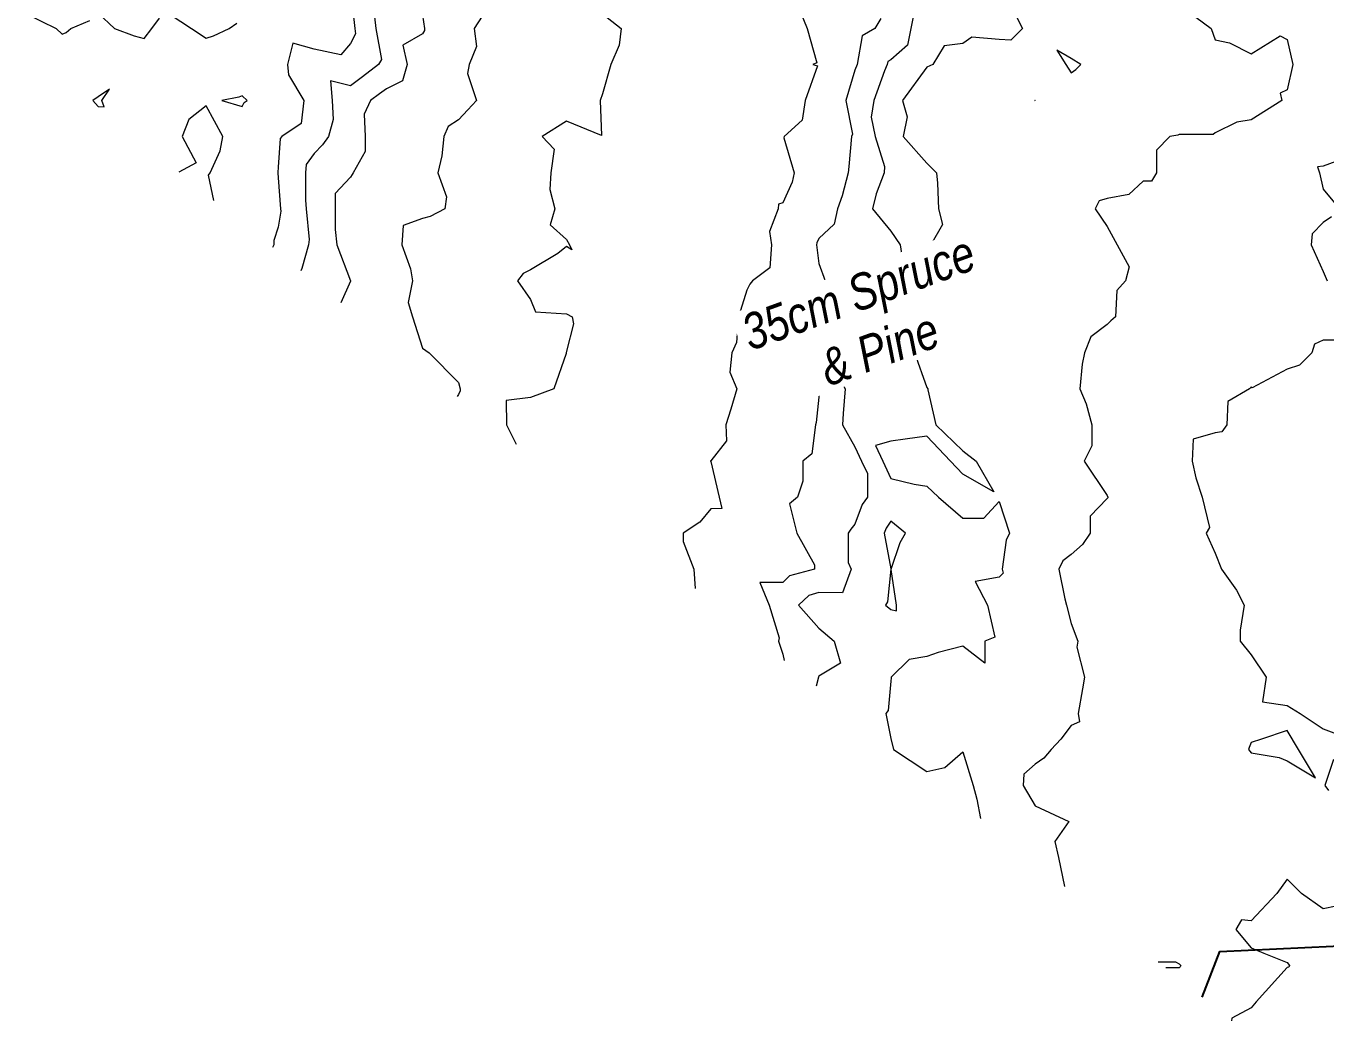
# Model space of a CAD drawing. Extents: x 528314 to 531043, y 6043383 to 6045203.
# Drawn here: x 528820 to 529180.7, y 6043626 to 6043902.1 of the extents above; entities that cross this region are included whole.
import ezdxf

# ---------------------------------------------------------------- set-up
doc = ezdxf.new("R2010")
doc.units = 0
doc.header["$LTSCALE"] = 5
doc.layers.add('C-TOPO-MAJR', color=7, linetype='Continuous', lineweight=15, true_color=0xd3aa5f)
doc.layers.add('C-TOPO-MINR', color=7, linetype='Continuous', lineweight=13, true_color=0xe9d5af)
doc.layers.add('T-BUSH-T', color=110, linetype='Continuous')
doc.layers.add('WETLAND', color=143, linetype='Continuous')
doc.styles.add('80L', font='ARIALN.TTF', dxfattribs={"height": 10})

msp = doc.modelspace()

# ---------------------------------------------------------------- linework, layer by layer
at = {"layer": 'C-TOPO-MAJR', "linetype": 'Continuous', "lineweight": 15, "flags": 128}
for points, elevation in [([(528979.977, 6043905.49), (528985.112, 6043901.393), (528984.6, 6043896.77), (528982.296, 6043891.393), (528979.977, 6043883.284), (528979.346, 6043881.393), (528979.651, 6043871.719), (528969.977, 6043875.664), (528963.246, 6043871.393), (528966.549, 6043867.966), (528965.626, 6043861.393), (528965.351, 6043856.767), (528966.747, 6043851.393), (528965.475, 6043846.892), (528969.977, 6043842.82), (528970.792, 6043841.393), (528971.403, 6043839.967), (528969.977, 6043840.875), (528967.579, 6043838.996), (528959.977, 6043834.41), (528957.966, 6043833.404), (528956.359, 6043831.393), (528959.977, 6043826.25), (528961.384, 6043822.801), (528969.977, 6043822.23), (528971.564, 6043821.393), (528971.881, 6043819.489), (528969.977, 6043811.881), (528969.914, 6043811.393), (528969.847, 6043811.263), (528966.419, 6043801.393), (528959.977, 6043799.023), (528953.211, 6043798.159), (528953.346, 6043791.393), (528956.013, 6043786.058)], 2055), ([(529185.954, 6043865.416), (529179.977, 6043863.177), (529178.341, 6043863.029), (529178.887, 6043861.393), (529179.977, 6043856.807), (529184.444, 6043851.393)], 2060), ([(529182.251, 6043849.119), (529179.977, 6043847.533), (529176.907, 6043844.463), (529176.629, 6043841.393), (529179.977, 6043834.025), (529181.056, 6043831.393)], 2060), ([(529186.463, 6043814.907), (529179.977, 6043814.933), (529177.526, 6043813.844), (529176.791, 6043811.393), (529173.384, 6043807.986), (529169.977, 6043806.851), (529160.243, 6043801.659), (529159.977, 6043802.014), (529159.761, 6043801.609), (529159.465, 6043801.393), (529153.496, 6043797.874), (529153.225, 6043791.393), (529151.84, 6043789.53), (529149.977, 6043789.209), (529143.898, 6043787.472), (529143.54, 6043781.393), (529144.636, 6043776.734), (529146.323, 6043771.393), (529148.417, 6043762.953), (529147.501, 6043761.393), (529149.977, 6043755.825), (529151.676, 6043751.393), (529155.839, 6043745.531), (529157.987, 6043741.393), (529156.888, 6043734.482), (529156.888, 6043731.393), (529159.977, 6043727.639), (529164.141, 6043721.393), (529163.137, 6043714.553), (529169.977, 6043713.531), (529173.547, 6043711.393), (529179.977, 6043707.105), (529186.87, 6043704.5)], 2060), ([(529182.77, 6043698.6), (529180.438, 6043691.393), (529181.404, 6043689.966)], 2060), ([(529183.5, 6043657.87), (529179.977, 6043657.149), (529173.939, 6043661.393), (529169.977, 6043665.356), (529167.095, 6043661.393), (529159.977, 6043653.851), (529157.307, 6043654.063), (529155.707, 6043651.393), (529159.977, 6043646.293), (529163.477, 6043644.894), (529169.977, 6043642.291), (529170.618, 6043641.393), (529170.42, 6043640.95), (529169.977, 6043640.901), (529161.316, 6043631.393), (529159.977, 6043629.719), (529154.595, 6043626.775), (529154.529, 6043626.034)], 2060)]:
    msp.add_lwpolyline(points, dxfattribs=dict(at, elevation=elevation))
at = {"layer": 'C-TOPO-MAJR', "linetype": 'Continuous', "lineweight": 15, "elevation": 2060, "flags": 128}
msp.add_lwpolyline([(529173.121, 6043701.393), (529169.977, 6043706.632), (529162.843, 6043704.259), (529159.977, 6043703.306), (529159.419, 6043701.951), (529159.189, 6043701.393), (529159.977, 6043700.437), (529167.731, 6043699.147), (529169.977, 6043698.249), (529177.839, 6043693.531), (529173.121, 6043701.393)], close=True, dxfattribs=at)
at = {"layer": 'C-TOPO-MINR', "linetype": 'Continuous', "lineweight": 13, "flags": 128}
for points, elevation in [([(528910.114, 6043911.256), (528911.187, 6043901.393), (528911.447, 6043899.923), (528909.977, 6043897.277), (528907.304, 6043894.066), (528899.977, 6043895.634), (528894.039, 6043897.331), (528892.556, 6043891.393), (528892.81, 6043888.56), (528897.076, 6043881.393), (528896.366, 6043875.005), (528890.95, 6043871.393), (528890.536, 6043870.834), (528889.977, 6043862.915), (528889.879, 6043861.491), (528889.861, 6043861.393), (528889.977, 6043859.997), (528890.592, 6043851.393), (528890.656, 6043850.714), (528889.977, 6043846.272), (528888.769, 6043842.601), (528888.793, 6043841.393), (528888.34, 6043840.609)], 2052), ([(529092.935, 6043908.435), (529096.517, 6043901.393), (529093.247, 6043898.123), (529089.977, 6043898.375), (529082.415, 6043898.955), (529079.977, 6043897.214), (529074.798, 6043896.572), (529071.606, 6043891.393), (529069.977, 6043890.673), (529063.171, 6043881.393), (529064.453, 6043876.917), (529063.408, 6043871.393), (529069.977, 6043864.005), (529072.663, 6043861.393), (529072.888, 6043858.482), (529073.15, 6043851.393), (529074.312, 6043847.058), (529071.027, 6043841.393), (529070.463, 6043840.907), (529072.478, 6043831.393), (529072.512, 6043828.858), (529069.977, 6043823.95), (529069.31, 6043822.06), (529069.397, 6043821.393), (529067.304, 6043814.066), (529066.54, 6043811.393), (529069.977, 6043801.771), (529070.208, 6043801.393), (529070.261, 6043801.109), (529072.472, 6043791.393), (529079.977, 6043784.238), (529083.635, 6043781.393), (529088.51, 6043772.86), (529079.977, 6043777.735), (529076.526, 6043781.393), (529069.977, 6043788.334), (529063.902, 6043787.468), (529059.977, 6043786.907), (529055.69, 6043785.68), (529057.707, 6043781.393), (529059.977, 6043776.57), (529066.407, 6043774.963), (529069.977, 6043774.453), (529073.232, 6043771.393), (529079.977, 6043765.565), (529085.805, 6043765.565), (529089.977, 6043770.176), (529092.864, 6043761.393), (529091.962, 6043759.408), (529090.818, 6043751.393), (529091.115, 6043750.255), (529089.977, 6043749.19), (529083.407, 6043747.963), (529086.772, 6043741.393), (529088.81, 6043732.56), (529086.089, 6043731.393), (529086.089, 6043725.281), (529079.977, 6043729.983), (529073.105, 6043728.265), (529069.977, 6043727.158), (529065.035, 6043726.335), (529060.094, 6043721.393), (529060.082, 6043721.288), (529059.977, 6043720.342), (529059.184, 6043712.186), (529058.584, 6043711.393), (529059.977, 6043704.436), (529060.738, 6043701.393), (529069.977, 6043695.233), (529074.961, 6043696.409), (529079.977, 6043700.69), (529082.838, 6043691.393), (529083.812, 6043687.558), (529084.837, 6043682.214)], 2058), ([(528819.977, 6043905.442), (528828.349, 6043901.393), (528829.977, 6043899.865), (528831.089, 6043900.281), (528832.422, 6043901.393), (528837.727, 6043903.643)], 2052), ([(528839.977, 6043905.688), (528844.564, 6043901.393), (528849.977, 6043899.367), (528852.763, 6043898.607), (528854.93, 6043901.393), (528857.063, 6043904.307)], 2052), ([(528859.977, 6043905.313), (528865.861, 6043901.393), (528869.977, 6043898.747), (528871.962, 6043899.408), (528876.327, 6043901.393), (528878.509, 6043902.861)], 2052), ([(528916.715, 6043904.655), (528917.07, 6043901.393), (528918.59, 6043892.78), (528917.82, 6043891.393), (528913.338, 6043888.032), (528909.977, 6043885.511), (528904.489, 6043886.881), (528904.894, 6043881.393), (528905.255, 6043876.115), (528903.914, 6043871.393), (528902.281, 6043869.089), (528899.977, 6043866.7), (528897.721, 6043863.649), (528897.561, 6043861.393), (528897.561, 6043853.809), (528897.734, 6043851.393), (528898.542, 6043842.828), (528898.323, 6043841.393), (528896.534, 6043834.836), (528896.283, 6043834.207)], 2052.5), ([(528929.977, 6043905.106), (528930.58, 6043901.393), (528930.518, 6043900.852), (528929.977, 6043899.882), (528924.575, 6043896.795), (528925.733, 6043891.393), (528924.454, 6043886.916), (528919.977, 6043884.677), (528918.1, 6043883.27), (528915.598, 6043881.393), (528913.77, 6043877.6), (528914.065, 6043871.393), (528914.065, 6043867.305), (528910.78, 6043861.393), (528910.504, 6043860.866), (528909.977, 6043860.126), (528905.77, 6043855.6), (528905.77, 6043851.393), (528905.77, 6043845.6), (528906.192, 6043841.393), (528909.977, 6043831.429), (528909.991, 6043831.393), (528910.005, 6043831.365), (528909.977, 6043831.315), (528907.35, 6043825.285)], 2053), ([(528946.588, 6043904.782), (528944.362, 6043901.393), (528944.987, 6043896.383), (528942.993, 6043891.393), (528942.491, 6043888.879), (528944.987, 6043881.393), (528942.557, 6043878.813), (528939.977, 6043876.073), (528937.149, 6043874.221), (528935.884, 6043871.393), (528935.332, 6043866.038), (528934.263, 6043861.393), (528936.708, 6043854.662), (528936.228, 6043851.393), (528932.159, 6043849.211), (528929.977, 6043848.651), (528924.655, 6043846.715), (528924.275, 6043841.393), (528926.662, 6043834.708), (528927.265, 6043831.393), (528926.028, 6043825.342), (528927.223, 6043821.393), (528929.977, 6043812.672), (528931.867, 6043811.393), (528939.977, 6043803.166), (528940.449, 6043801.393), (528940.461, 6043800.909), (528939.977, 6043799.866), (528939.598, 6043799.29)], 2054), ([(528979.977, 6043905.49), (528985.112, 6043901.393), (528984.6, 6043896.77), (528982.296, 6043891.393), (528979.977, 6043883.284), (528979.346, 6043881.393), (528979.651, 6043871.719), (528969.977, 6043875.664), (528963.246, 6043871.393), (528966.549, 6043867.966), (528965.626, 6043861.393), (528965.351, 6043856.767), (528966.747, 6043851.393), (528965.475, 6043846.892), (528969.977, 6043842.82), (528970.792, 6043841.393), (528971.403, 6043839.967), (528969.977, 6043840.875), (528967.579, 6043838.996), (528959.977, 6043834.41), (528957.966, 6043833.404), (528956.359, 6043831.393), (528959.977, 6043826.25), (528961.384, 6043822.801), (528969.977, 6043822.23), (528971.564, 6043821.393), (528971.881, 6043819.489), (528969.977, 6043811.881), (528969.914, 6043811.393), (528969.847, 6043811.263), (528966.419, 6043801.393), (528959.977, 6043799.023), (528953.211, 6043798.159), (528953.346, 6043791.393), (528956.013, 6043786.058)], 2055), ([(529034.531, 6043906.839), (529036.754, 6043901.393), (529039.466, 6043891.904), (529038.274, 6043891.393), (529039.584, 6043891), (529036.221, 6043881.393), (529035.38, 6043875.991), (529030.317, 6043871.393), (529030.289, 6043871.081), (529033.138, 6043861.393), (529032.61, 6043858.76), (529029.977, 6043853.005), (529028.748, 6043852.622), (529028.686, 6043851.393), (529026.311, 6043845.059), (529026.875, 6043841.393), (529026.382, 6043834.988), (529021.591, 6043831.393), (529020.878, 6043830.492), (529019.977, 6043828.807), (529018.222, 6043823.148), (529017.699, 6043821.393), (529017.113, 6043814.257), (529015.869, 6043811.393), (529015.291, 6043806.079), (529017.197, 6043801.393), (529015.575, 6043795.795), (529014.137, 6043791.393), (529014.401, 6043786.969), (529009.977, 6043781.456), (529009.945, 6043781.425), (529009.933, 6043781.393), (529009.977, 6043781.247), (529012.3, 6043771.393), (529013.106, 6043768.264), (529009.977, 6043768.132), (529006.933, 6043764.437), (529002.344, 6043761.393), (529002.344, 6043759.026), (529005.279, 6043751.393), (529005.678, 6043746.023)], 2056), ([(529066.296, 6043905.074), (529065.542, 6043901.393), (529064.56, 6043896.81), (529059.977, 6043892.736), (529059.114, 6043892.256), (529058.97, 6043891.393), (529058.25, 6043889.667), (529055.242, 6043881.393), (529054.536, 6043876.834), (529055.657, 6043871.393), (529058.24, 6043863.13), (529058.066, 6043861.393), (529055.87, 6043855.5), (529054.853, 6043851.393), (529059.977, 6043845.13), (529062.564, 6043841.393), (529063.034, 6043838.336), (529061.493, 6043831.393), (529061.097, 6043830.273), (529062.254, 6043821.393), (529061.749, 6043819.621), (529059.977, 6043813.422), (529059.165, 6043812.205), (529049.977, 6043813.736), (529046.477, 6043814.893), (529045.316, 6043811.393), (529044.556, 6043806.814), (529047.26, 6043801.393), (529046.755, 6043794.615), (529046.529, 6043791.393), (529049.977, 6043785.319), (529051.824, 6043781.393), (529053.466, 6043777.904), (529053.466, 6043771.393), (529052.044, 6043769.326), (529049.977, 6043763.899), (529048.846, 6043762.524), (529048.089, 6043761.393), (529048.089, 6043753.281), (529048.983, 6043751.393), (529046.569, 6043744.801), (529039.977, 6043744.876), (529037.244, 6043744.126), (529034.331, 6043741.393), (529039.977, 6043735.041), (529044.245, 6043731.393), (529046.012, 6043725.358), (529039.977, 6043721.668), (529039.885, 6043721.485), (529039.908, 6043721.393), (529039.282, 6043718.935)], 2057.5), ([(529139.977, 6043908.006), (529148.855, 6043901.393), (529149.977, 6043898.252), (529153.938, 6043897.432), (529159.977, 6043894.386), (529167.956, 6043899.373), (529169.977, 6043898.366), (529171.527, 6043891.393), (529169.977, 6043884.421), (529167.956, 6043883.414), (529168.462, 6043881.393), (529159.977, 6043876.053), (529155.969, 6043875.401), (529149.977, 6043872.434), (529149.402, 6043871.969), (529139.977, 6043871.969), (529139.608, 6043871.762), (529137.403, 6043871.393), (529133.69, 6043867.68), (529133.69, 6043861.393), (529132.29, 6043859.08), (529129.977, 6043859.08), (529125.997, 6043855.373), (529119.977, 6043854.245), (529117.761, 6043853.609), (529116.668, 6043851.393), (529119.977, 6043846.431), (529122.736, 6043841.393), (529126.075, 6043835.295), (529125.088, 6043831.393), (529122.648, 6043828.722), (529122.346, 6043821.393), (529121.035, 6043820.335), (529119.977, 6043819.241), (529115.492, 6043815.878), (529113.698, 6043811.393), (529113.078, 6043808.292), (529112.45, 6043801.393), (529114.132, 6043797.238), (529115.726, 6043791.393), (529115.726, 6043785.644), (529113.6, 6043781.393), (529119.977, 6043771.831), (529120.223, 6043771.393), (529120.213, 6043771.157), (529119.977, 6043771.032), (529115.229, 6043766.141), (529115.3, 6043761.393), (529113.109, 6043758.261), (529109.977, 6043755.478), (529107.658, 6043753.712), (529106.589, 6043751.393), (529108.216, 6043743.154), (529108.737, 6043741.393), (529109.977, 6043736.28), (529111.809, 6043731.393), (529111.605, 6043729.765), (529113.698, 6043721.393), (529113.136, 6043718.234), (529111.92, 6043711.393), (529112.309, 6043709.061), (529109.977, 6043708.061), (529107.128, 6043704.242), (529104.411, 6043701.393), (529102.393, 6043698.977), (529099.977, 6043697.262), (529096.87, 6043694.5), (529096.676, 6043691.393), (529099.977, 6043685.715), (529109.387, 6043681.393), (529105.505, 6043675.865), (529106.47, 6043671.393), (529108.197, 6043663.383)], 2059), ([(529057.169, 6043904.201), (529055.561, 6043901.393), (529051.972, 6043899.399), (529050.636, 6043891.393), (529049.977, 6043889.811), (529047.457, 6043881.393), (529049.296, 6043872.074), (529049.09, 6043871.393), (529048.284, 6043863.086), (529048.12, 6043861.393), (529046.414, 6043854.956), (529045.151, 6043851.393), (529044.258, 6043847.112), (529039.977, 6043843.111), (529039.461, 6043841.909), (529039.37, 6043841.393), (529039.977, 6043836.236), (529041.704, 6043831.393), (529045.418, 6043825.952), (529039.977, 6043829.709), (529037.557, 6043823.813), (529036.791, 6043821.393), (529035.989, 6043815.381), (529035.134, 6043811.393), (529039.977, 6043801.708), (529040.134, 6043801.393), (529040.123, 6043801.247), (529039.977, 6043799.158), (529039.28, 6043792.09), (529039.02, 6043791.393), (529038.014, 6043783.356), (529035.562, 6043781.393), (529035.562, 6043775.808), (529034.089, 6043771.393), (529031.812, 6043769.559), (529033.877, 6043761.393), (529038.75, 6043752.62), (529038.75, 6043751.393), (529031.865, 6043749.505), (529029.977, 6043747.734), (529023.636, 6043747.734), (529026.176, 6043741.393), (529028.993, 6043732.377), (529028.774, 6043731.393), (529029.977, 6043727.784), (529030.399, 6043726.096)], 2057), ([(528872.11, 6043853.692), (528870.627, 6043860.743), (528871.06, 6043861.393), (528873.874, 6043867.496), (528874.637, 6043871.393), (528869.977, 6043879.937), (528865.175, 6043876.195), (528863.298, 6043871.393), (528867.21, 6043864.16), (528862.419, 6043861.504)], 2051), ([(529185.954, 6043865.416), (529179.977, 6043863.177), (529178.341, 6043863.029), (529178.887, 6043861.393), (529179.977, 6043856.807), (529184.444, 6043851.393)], 2060), ([(529182.251, 6043849.119), (529179.977, 6043847.533), (529176.907, 6043844.463), (529176.629, 6043841.393), (529179.977, 6043834.025), (529181.056, 6043831.393)], 2060), ([(529186.463, 6043814.907), (529179.977, 6043814.933), (529177.526, 6043813.844), (529176.791, 6043811.393), (529173.384, 6043807.986), (529169.977, 6043806.851), (529160.243, 6043801.659), (529159.977, 6043802.014), (529159.761, 6043801.609), (529159.465, 6043801.393), (529153.496, 6043797.874), (529153.225, 6043791.393), (529151.84, 6043789.53), (529149.977, 6043789.209), (529143.898, 6043787.472), (529143.54, 6043781.393), (529144.636, 6043776.734), (529146.323, 6043771.393), (529148.417, 6043762.953), (529147.501, 6043761.393), (529149.977, 6043755.825), (529151.676, 6043751.393), (529155.839, 6043745.531), (529157.987, 6043741.393), (529156.888, 6043734.482), (529156.888, 6043731.393), (529159.977, 6043727.639), (529164.141, 6043721.393), (529163.137, 6043714.553), (529169.977, 6043713.531), (529173.547, 6043711.393), (529179.977, 6043707.105), (529186.87, 6043704.5)], 2060), ([(529182.77, 6043698.6), (529180.438, 6043691.393), (529181.404, 6043689.966)], 2060), ([(529183.5, 6043657.87), (529179.977, 6043657.149), (529173.939, 6043661.393), (529169.977, 6043665.356), (529167.095, 6043661.393), (529159.977, 6043653.851), (529157.307, 6043654.063), (529155.707, 6043651.393), (529159.977, 6043646.293), (529163.477, 6043644.894), (529169.977, 6043642.291), (529170.618, 6043641.393), (529170.42, 6043640.95), (529169.977, 6043640.901), (529161.316, 6043631.393), (529159.977, 6043629.719), (529154.595, 6043626.775), (529154.529, 6043626.034)], 2060), ([(529134.165, 6043642.45), (529138.92, 6043642.45), (529139.977, 6043641.863), (529140.446, 6043641.393), (529140.264, 6043641.106), (529139.977, 6043640.764), (529136.257, 6043640.764)], 2059)]:
    msp.add_lwpolyline(points, dxfattribs=dict(at, elevation=elevation))
for points, elevation in [([(529111.334, 6043890.036), (529112.691, 6043891.393), (529109.977, 6043893.09), (529106.023, 6043895.347), (529108.538, 6043891.393), (529109.977, 6043889.131), (529111.334, 6043890.036)], 2058), ([(528841.056, 6043881.393), (528843.174, 6043884.591), (528839.977, 6043882.409), (528838.532, 6043881.393), (528839.977, 6043879.742), (528841.7, 6043879.67), (528841.056, 6043881.393)], 2051), ([(528880.53, 6043880.84), (528881.324, 6043881.393), (528879.977, 6043882.748), (528879.062, 6043882.308), (528874.349, 6043881.393), (528879.977, 6043879.786), (528880.53, 6043880.84)], 2051), ([(529100.025, 6043881.345), (529100.025, 6043881.393), (529099.977, 6043881.456), (529099.908, 6043881.462), (529099.883, 6043881.393), (529099.977, 6043881.304), (529100.025, 6043881.345)], 2059), ([(529062.538, 6043758.832), (529064.074, 6043761.393), (529059.977, 6043764.703), (529058.628, 6043762.742), (529058.114, 6043761.393), (529059.922, 6043751.448), (529059.922, 6043751.393), (529059.045, 6043742.325), (529058.445, 6043741.393), (529059.977, 6043740.245), (529061.508, 6043739.862), (529061.508, 6043741.393), (529060.073, 6043751.297), (529060.059, 6043751.393), (529062.538, 6043758.832)], 2058), ([(529173.121, 6043701.393), (529169.977, 6043706.632), (529162.843, 6043704.259), (529159.977, 6043703.306), (529159.419, 6043701.951), (529159.189, 6043701.393), (529159.977, 6043700.437), (529167.731, 6043699.147), (529169.977, 6043698.249), (529177.839, 6043693.531), (529173.121, 6043701.393)], 2060)]:
    msp.add_lwpolyline(points, close=True, dxfattribs=dict(at, elevation=elevation))
at = {"layer": 'WETLAND'}
msp.add_lwpolyline([(529146.343, 6043632.633), (529151.236, 6043645.28), (529206.321, 6043647.91), (529279.316, 6043653.538), (529338.016, 6043682.988), (529382.297, 6043687.495), (529419.47, 6043698.89), (529436.502, 6043719.681), (529457.839, 6043757.36), (529499.816, 6043774.285), (529545.639, 6043786.09), (529576.67, 6043808.312), (529602.591, 6043815.725), (529597.105, 6043857.958), (529564.384, 6043899.415), (529581.831, 6043923.477), (529627.472, 6043934.192), (529762.608, 6043937.787), (529892.111, 6043885.802), (529941.016, 6043874.039)], dxfattribs=at)

# ---------------------------------------------------------------- next in the draw order: texts
at = {"layer": 'T-BUSH-T', "insert": (529017.212, 6043821.155), "char_height": 9.99482, "attachment_point": 1, "rotation": 20, "style": '80L', "bg_fill": 3, "box_fill_scale": 1.15, "bg_fill_color": 256, "bg_fill_true_color": 256, "bg_fill_transparency": 0}
msp.add_mtext_dynamic_manual_height_columns('\\pi0.36359;{\\fArial Narrow|b0|i1|c0|p34;35cm Spruce \\P\\pi17.36365;& Pine}', width=67.27523, gutter_width=125.064, heights=[0], dxfattribs=at)

doc.saveas('drawing.dxf')
